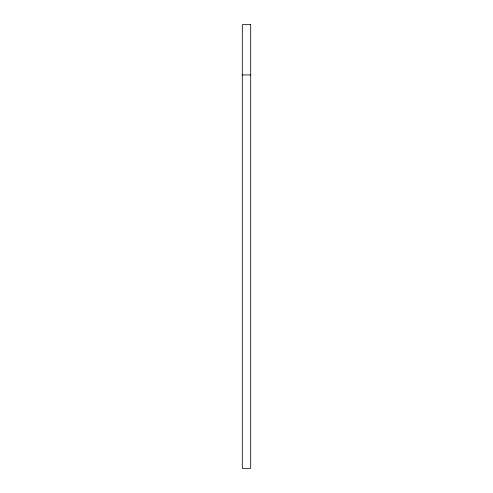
<?xml version="1.0" encoding="UTF-8"?>
<svg xmlns="http://www.w3.org/2000/svg" width="493" height="493" viewBox="0 0 493 493"><rect width="100%" height="100%" fill="white"/><g stroke="black" fill="none" stroke-linecap="round" stroke-linejoin="round"><path stroke-width="0.74" d="M242.309 74.936L250.69 74.936M250.69 24.65L242.309 24.65L242.309 468.35L250.69 468.35L250.69 24.65"/></g></svg>
